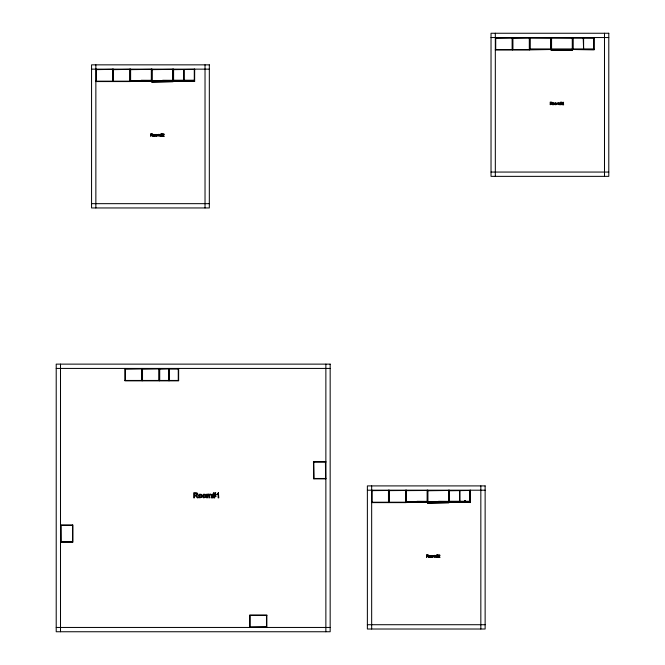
<?xml version="1.0" encoding="UTF-8"?>
<svg xmlns="http://www.w3.org/2000/svg" width="665" height="665" viewBox="0 0 665 665"><rect width="100%" height="100%" fill="white"/><g stroke="black" fill="none" stroke-linecap="round" stroke-linejoin="round"><path stroke-width="1" d="M491.028 37.548L608.791 37.548M550.903 37.822L529.98 37.822L550.903 37.98M572.382 37.822L551.46 37.822L572.382 37.98M593.862 37.822L572.939 37.822L593.862 37.98M530.088 48.952L593.754 48.952M529.697 49.493L594.144 49.493M495.325 49.576L529.697 49.576M529.697 49.875L551.809 49.493M495.35 49.966L529.673 49.966L529.697 37.548M91.562 69.143L209.325 69.143M173.582 80.224L194.288 80.224M141.163 80.274L152.102 80.332L152.102 69.143M162.642 80.274L173.582 80.332L173.582 69.143M130.614 80.548L194.288 80.548M130.232 81.088L194.679 81.088M95.86 81.172L130.232 81.172M130.232 81.471L152.343 81.088M95.885 81.562L130.207 81.562L130.232 69.143M491.028 172.06L608.791 172.06M91.562 203.665L209.325 203.665M56.209 368.427L330.164 368.427M169.267 368.709L178.37 368.709M169.267 368.859L178.37 368.859M124.945 380.455L178.652 380.455M325.867 461.676L313.448 461.701L313.838 478.842M313.838 462.067L325.867 462.067M313.838 478.476L325.867 478.476M325.867 478.867L313.838 478.867L313.838 461.676M367.371 490.205L485.134 490.205M371.943 490.479L388.576 490.479L371.943 490.629M389.133 490.479L405.758 490.479L389.133 490.629M406.315 490.479L427.238 490.479L406.315 490.629M449.39 501.285L470.097 501.285M416.972 501.327L427.903 501.393L427.903 490.205M438.451 501.327L449.39 501.393L449.39 490.205M464.818 501.327L465.184 500.903M406.423 501.61L470.097 501.61M371.669 502.233L470.479 502.15M406.041 502.532L428.152 502.15M371.685 502.615L406.016 502.615L406.041 490.205M60.507 524.993L72.917 525.018L72.917 542.158L60.507 542.183M60.507 525.383L72.535 525.383M60.507 541.792L72.535 541.792M436.963 555.499L437.961 554.726L437.62 556.422L438.119 556.696L437.404 557.461L437.287 556.696L436.564 557.461L436.149 556.696L437.121 554.726L436.149 555.499L436.639 555.765M249.691 615.424L266.873 615.424M367.371 624.718L485.134 624.718M56.209 627.452L330.164 627.452M430.588 555.716L429.773 555.475A0.865 0.865 0 0 0 429.474 555.574C427.67 557.129 431.444 558.459 430.779 556.023M604.493 33.25L604.493 176.358M594.144 37.548L594.103 49.875L571.991 49.493M593.754 37.548L593.754 49.493M583.596 37.98L583.596 48.628L583.205 37.98M573.047 37.548L573.047 48.736L572.274 48.736L572.274 37.548M572.665 37.548L572.665 48.952M551.568 37.548L551.568 48.736L550.795 48.736L550.795 37.548M551.177 37.548L551.177 48.952M530.088 37.548L530.088 49.493M529.307 37.548L529.307 49.576M512.898 37.548L512.898 49.576M512.515 37.548L512.532 49.966M512.125 37.548L512.125 49.576M495.716 37.548L495.716 49.576M495.325 33.25L495.325 176.358M480.837 485.907L480.837 629.015M470.479 490.205L470.438 502.532L448.326 502.15M470.097 490.205L470.097 502.15M469.823 491.236L469.823 500.903M465.093 500.903L465.176 501.327M464.96 500.903L464.985 501.327M464.835 500.903L464.893 501.327M459.939 490.629L459.956 501.285M459.548 490.629L459.548 501.285M449 490.205L449 501.61M448.617 490.205L448.617 501.393M427.52 490.205L427.52 501.61M427.13 490.205L427.13 501.393M406.431 490.354L406.431 501.011M406.423 490.205L406.423 502.15M405.65 490.205L405.65 502.233M389.241 490.205L389.241 502.233M388.85 490.205L388.875 502.615M388.468 490.205L388.468 502.233M372.051 490.205L372.051 502.233M371.669 485.907L371.669 629.015M325.867 364.129L325.867 631.75M325.584 461.959L325.584 478.584L325.434 461.959M266.873 627.452L266.856 615.034L249.707 615.034L249.691 627.452M266.49 615.424L266.49 627.452M250.073 615.424L250.073 627.452M205.028 64.846L205.028 207.954M194.679 69.143L194.629 81.471L172.518 81.088M194.288 69.143L194.288 81.088M184.13 69.576L184.13 80.224M183.739 69.576L183.739 80.224M178.652 368.427L178.627 380.846L124.97 380.846L124.945 368.427M178.262 368.427L178.262 380.455M173.191 69.143L173.191 80.548M172.809 69.143L172.809 80.332M169.375 368.427L169.375 380.455M168.985 368.427L169.01 380.846M168.602 368.427L168.602 380.455M159.708 368.427L159.708 380.455M159.317 368.427L159.301 380.846M158.935 368.427L158.935 380.455M151.711 69.143L151.711 80.548M151.329 69.143L151.329 80.332M142.518 368.427L142.518 380.455M142.135 368.427L142.152 380.846M141.745 368.427L141.745 380.455M130.614 69.143L130.614 81.088M129.841 69.143L129.841 81.172M125.336 368.427L125.336 380.455M113.432 69.143L113.432 81.172M113.042 69.143L113.025 81.562M112.659 69.143L112.659 81.172M96.25 69.143L96.25 81.172M95.86 64.846L95.86 207.954M72.535 524.993L72.535 542.183M60.931 525.275L60.931 541.9L60.781 525.275M60.507 364.129L60.507 631.75M430.521 555.724A0.865 0.865 0 0 1 430.712 556.04M154.696 135.386C153.515 137.863 153.457 132.967 154.696 135.386M156.749 135.386C155.568 137.863 155.51 132.967 156.749 135.386M157.805 135.128C156.408 138.12 158.095 132.235 160.066 135.045C159.716 138.644 160.34 133.59 158.96 134.987C158.736 138.677 158.977 133.324 157.805 135.128M201.37 495.99C199.093 500.753 198.976 491.327 201.37 495.99M205.335 495.99C203.049 500.753 202.941 491.327 205.335 495.99M207.355 495.492L207.33 497.852L206.707 497.852L206.707 494.162L207.472 494.436A1.297 1.297 0 0 1 208.386 494.078L209.666 494.444A1.264 1.264 0 0 1 210.564 494.078L211.686 495.026L211.711 497.852L211.088 497.852C212.617 493.613 208.153 493.829 209.525 497.852L208.901 497.852L208.544 494.677A0.906 0.906 0 0 0 207.763 494.76L207.355 495.492M430.504 556.447C429.324 558.924 429.266 554.028 430.504 556.447M432.558 556.447C431.311 558.933 431.361 554.02 432.558 556.447M433.613 556.189C432.217 559.182 433.904 553.297 435.874 556.098C435.808 559.855 435.758 554.12 434.735 556.306C434.561 559.598 434.719 554.319 433.613 556.189M554.161 103.79C552.981 106.267 552.923 101.371 554.161 103.79M556.223 103.79C555.034 106.267 554.976 101.371 556.223 103.79M557.27 103.532C555.874 106.525 557.561 100.639 559.531 103.441C559.182 107.048 559.805 101.994 558.434 103.391C558.201 107.082 558.442 101.728 557.27 103.532M162.476 136.242L164.213 136.358L162.917 136.042L164.147 134.746L163.873 133.823L162.609 134.139L163.881 134.43L162.476 136.242M438.285 557.303L440.022 557.42L438.725 557.104L439.956 555.807L439.681 554.876L438.418 555.2L439.69 555.491L438.285 557.303M561.942 104.646L563.687 104.762L562.39 104.447L563.612 103.15L563.338 102.219L562.083 102.543L563.346 102.834L561.942 104.646M153.258 135.153C152.8 136.882 155.693 136.616 154.97 134.962A0.84 0.84 0 0 0 154.779 134.654L153.964 134.413A0.865 0.865 0 0 0 153.665 134.513L153.258 135.153M155.311 135.153C154.854 136.882 157.755 136.616 157.023 134.962A0.84 0.84 0 0 0 156.832 134.654L156.017 134.413A0.865 0.865 0 0 0 155.718 134.513L155.311 135.153M198.594 495.533L198.827 497.162A1.554 1.554 0 0 0 199.591 497.811L201.545 497.437L201.894 495.176A1.613 1.613 0 0 0 201.279 494.361L199.658 494.186L198.594 495.533M202.551 495.533L202.783 497.162A1.554 1.554 0 0 0 203.548 497.811L205.502 497.437L205.851 495.176A1.613 1.613 0 0 0 205.236 494.361L203.615 494.186L202.551 495.533M431.12 556.206C430.662 557.943 433.563 557.677 432.832 556.023A0.84 0.84 0 0 0 432.641 555.716L431.826 555.475A0.865 0.865 0 0 0 431.527 555.574L431.12 556.206M552.723 103.557C552.266 105.286 555.167 105.02 554.435 103.366A0.84 0.84 0 0 0 554.244 103.058L553.43 102.817A0.865 0.865 0 0 0 553.13 102.917L552.723 103.557M554.776 103.557C554.319 105.286 557.22 105.02 556.489 103.366A0.84 0.84 0 0 0 556.306 103.058L555.483 102.817A0.865 0.865 0 0 0 555.184 102.917L554.776 103.557M152.85 134.43L152.102 135.153L153.066 136.358L151.487 135.178L150.739 136.358L150.739 133.715L152.443 133.781L152.85 134.43M197.813 494.153L197.796 494.411A1.247 1.247 0 0 1 197.264 495.234L196.383 495.533L198.237 497.852L197.389 497.852L195.202 495.591L194.421 495.591L194.421 497.852L193.748 497.852L193.748 492.757L197.04 492.898L197.813 494.153M428.659 555.491L427.911 556.214L428.875 557.42L427.296 556.239L426.539 557.42L426.539 554.768L428.252 554.843L428.659 555.491M552.316 102.834L551.568 103.557L552.532 104.762L550.961 103.582L550.204 104.762L550.204 102.111L551.917 102.186L552.316 102.834M152.493 134.43L151.088 134.879L151.088 134.006L152.493 134.43M197.123 494.153L196.591 494.91L194.421 495.009L194.421 493.322L196.524 493.38L197.123 494.153M428.293 555.491L426.897 555.94L426.897 555.067L428.293 555.491M551.958 102.834L550.554 103.283L550.554 102.41L551.958 102.834M161.479 135.635L161.329 136.4L162.31 135.635L161.811 135.361L162.152 133.665L161.728 134.438L161.154 134.438L161.312 133.665L160.34 134.438L160.83 134.712L160.489 136.4L161.479 135.635M214.438 496.464L214.138 497.944L214.662 497.944L214.961 496.464L216.034 496.464L216.034 495.94L215.069 495.94L215.327 494.685L216.034 494.685L215.435 494.162L215.734 492.674L215.211 492.674L214.911 494.162L213.814 494.162L214.113 492.674L213.598 492.674L213.29 494.162L212.243 494.162L212.243 494.685L213.191 494.685L212.933 495.94L212.243 495.94L212.825 496.464L212.526 497.944L213.041 497.944L213.349 496.464L214.438 496.464M560.952 104.039L560.794 104.804L561.775 104.039L561.277 103.765L561.626 102.069L561.194 102.842L560.628 102.842L560.778 102.069L559.805 102.842L560.296 103.117L559.955 104.804L560.952 104.039M161.105 134.712L160.972 135.361L161.537 135.361L161.67 134.712L161.105 134.712M213.706 494.685L213.448 495.94L214.546 495.94L214.803 494.685L213.706 494.685M436.913 555.765L436.78 556.422L437.346 556.422L437.479 555.765L436.913 555.765M560.57 103.117L560.437 103.765L561.002 103.765L561.135 103.117L560.57 103.117M218.369 492.74L216.898 494.627L218.145 493.871L218.145 497.852L218.777 497.852L218.369 492.74M608.791 33.25L491.028 33.25L491.028 176.358L608.791 176.358L608.791 33.25M512.233 37.822L495.608 37.98L512.233 37.822M529.415 37.822L512.79 37.98L529.415 37.822M572.632 50.025L551.169 50.415L572.632 50.025M209.325 64.846L91.562 64.846L91.562 207.954L209.325 207.954L209.325 64.846M112.767 69.426L96.142 69.576L112.767 69.426M129.949 69.426L113.324 69.576L129.949 69.426M151.429 69.426L130.506 69.576L151.429 69.426M172.917 69.426L151.994 69.576L172.917 69.426M194.396 69.426L173.474 69.576L194.396 69.426M173.166 81.62L151.695 82.011L173.166 81.62M330.164 364.129L56.209 364.129L56.209 631.75L330.164 631.75L330.164 364.129M141.853 368.709L125.228 368.859L141.853 368.709M159.043 368.709L142.41 368.859L159.043 368.709M168.711 368.709L159.6 368.859L168.711 368.709M485.134 485.907L367.371 485.907L367.371 629.015L485.134 629.015L485.134 485.907M448.725 490.479L427.803 490.629L448.725 490.479M470.205 490.479L449.282 490.629L470.205 490.479M448.975 502.682L427.504 503.073L448.975 502.682M266.599 627.02L249.965 627.178L266.599 627.02"/></g></svg>
